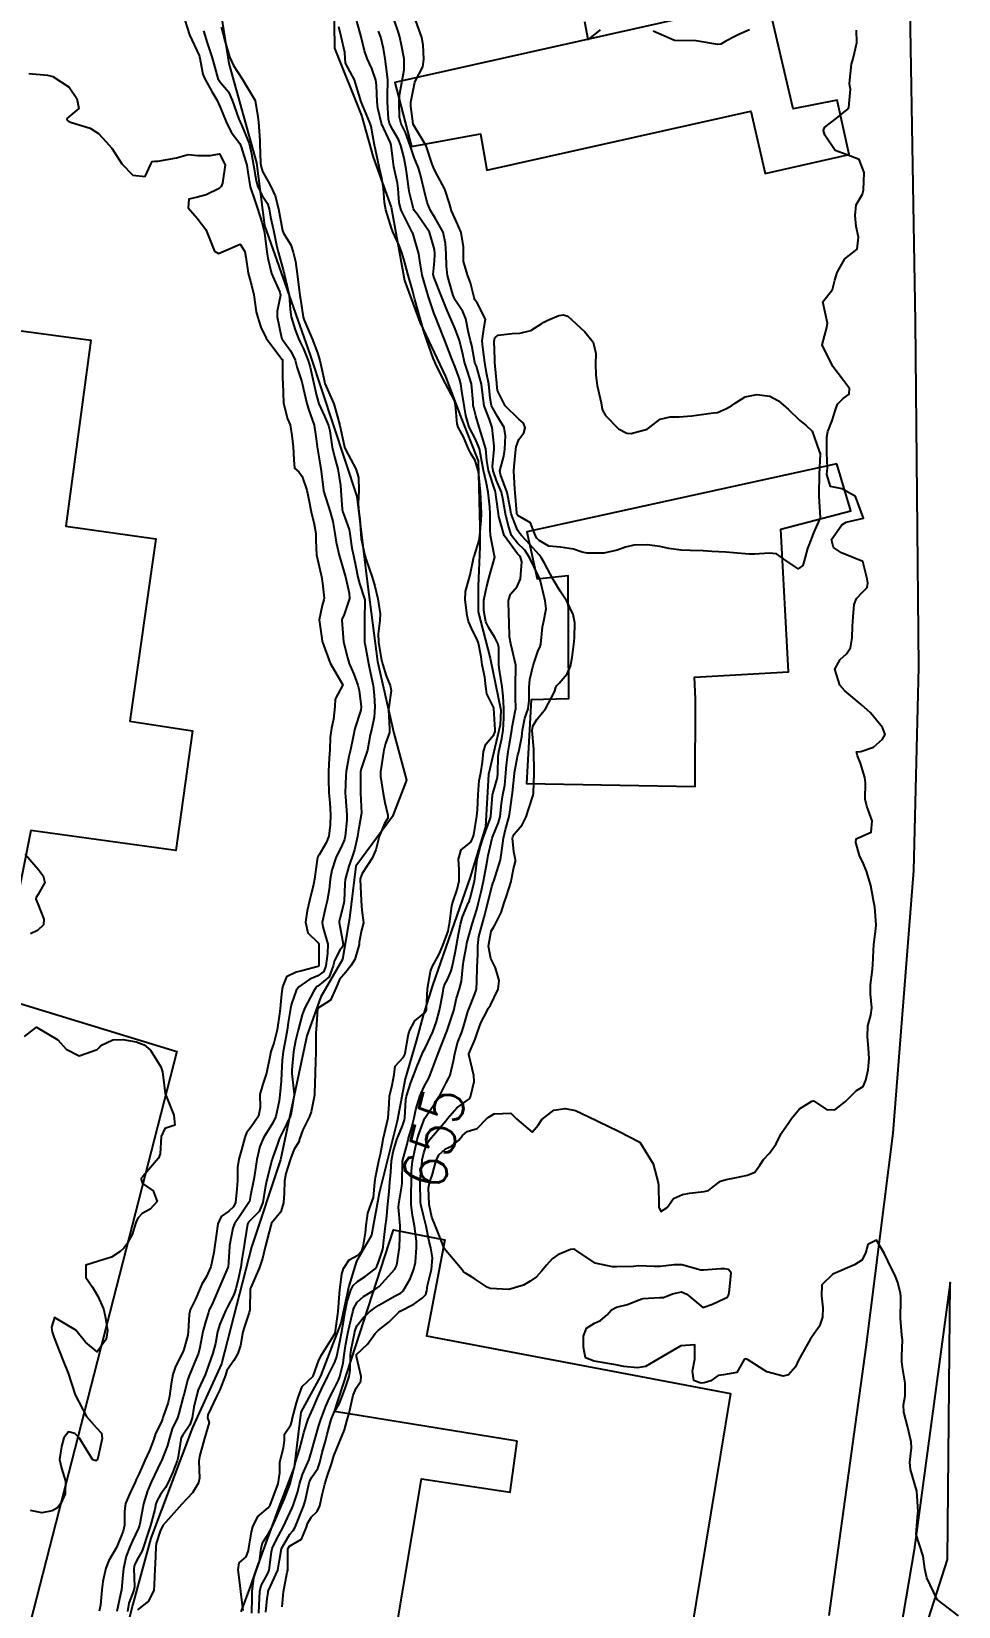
# Model space of a CAD drawing. Header units: metres. Extents: x 292545 to 299085, y 7450245 to 7463078.
# Drawn here: x 296687.5 to 296773.4, y 7460652 to 7460797.8 of the extents above; entities that cross this region are included whole.
import ezdxf
from ezdxf.enums import TextEntityAlignment as Align

# ---------------------------------------------------------------- set-up
doc = ezdxf.new("R2010")
doc.units = ezdxf.units.M
for name, color, linetype in [('Cotas', 45, 'Continuous'), ('Curvas de Nivel 1m', 11, 'Continuous'), ('Curvas de Nivel 5m', 15, 'Continuous'), ('Edificações', 30, 'Continuous'), ('Hidrografia', 140, 'Continuous'), ('Vias Primárias', 230, 'Continuous')]:
    doc.layers.add(name, color=color, linetype=linetype)
doc.styles.add('Style-STANDARD', font='STANDARD.shx')

msp = doc.modelspace()

# ---------------------------------------------------------------- linework, layer by layer
at = {"layer": 'Curvas de Nivel 1m', "flags": 128}
for points, elevation in [([(296701.75, 7460798.87), (296702.17, 7460797.51), (296703.06, 7460795.6), (296703.1, 7460795.5), (296703.41, 7460793.86), (296703.55, 7460793.49), (296704.25, 7460792.27), (296704.69, 7460791.48), (296705.01, 7460790.82), (296705.56, 7460789.47), (296706.02, 7460788.5), (296706.82, 7460787.45), (296706.97, 7460787.15), (296707.47, 7460785.44), (296707.57, 7460784.81), (296707.8, 7460783.44), (296708.25, 7460782.09), (296708.48, 7460781.43), (296708.88, 7460780.17), (296709.07, 7460779.43), (296709.11, 7460779.19), (296709.34, 7460777.43), (296709.42, 7460776.85), (296709.77, 7460775.42), (296710.53, 7460773.69), (296710.59, 7460773.41), (296710.28, 7460771.92), (296710.29, 7460771.41), (296710.69, 7460769.47), (296710.71, 7460769.41), (296710.75, 7460769.35), (296711.56, 7460768.22), (296711.95, 7460767.39), (296712.11, 7460766.78), (296712.56, 7460765.38), (296712.7, 7460764.85), (296713.03, 7460763.38), (296713.2, 7460762.85), (296713.7, 7460761.37), (296713.89, 7460760.13), (296713.98, 7460759.37), (296714.28, 7460757.71), (296714.33, 7460757.36), (296714.57, 7460755.38), (296714.58, 7460755.36), (296714.59, 7460755.31), (296715.18, 7460753.35), (296715.44, 7460752.47), (296715.64, 7460751.35), (296715.74, 7460750.55), (296716.03, 7460749.34), (296716.5, 7460747.76), (296716.6, 7460747.34), (296716.96, 7460745.82), (296716.98, 7460745.33), (296716.46, 7460743.75), (296716.32, 7460743.48), (296716.29, 7460743.34), (296716.42, 7460741.34), (296716.82, 7460739.75), (296716.95, 7460739.33), (296717.38, 7460738.33), (296717.77, 7460737.32), (296717.88, 7460736.83), (296718.07, 7460735.31), (296718.02, 7460734.99), (296717.48, 7460733.32), (296717.28, 7460732.37), (296717.08, 7460731.33), (296716.93, 7460730.7), (296716.69, 7460729.34), (296716.66, 7460728.96), (296716.59, 7460727.34), (296716.6, 7460726.99), (296716.75, 7460725.33), (296716.73, 7460724.83), (296716.58, 7460723.34), (296716.51, 7460723.04), (296716.2, 7460722.32), (296715.87, 7460721.66), (296715.72, 7460721.34), (296715.34, 7460720.18), (296715.21, 7460719.35), (296715.1, 7460718.4), (296714.91, 7460717.35), (296714.75, 7460716.74), (296714.44, 7460715.36), (296714.52, 7460714.94), (296714.98, 7460713.35), (296714.94, 7460712.49), (296714.79, 7460711.35), (296714.61, 7460710.81), (296714.06, 7460710.42), (296713.31, 7460710.11), (296712.28, 7460709.39), (296712.04, 7460709.05), (296711.61, 7460707.81), (296711.52, 7460707.4), (296711.31, 7460706.09), (296711.2, 7460705.4), (296711.02, 7460704.36), (296710.85, 7460703.4), (296710.75, 7460702.62), (296710.68, 7460701.4), (296710.66, 7460700.69), (296710.54, 7460699.4), (296710.46, 7460698.86), (296710.17, 7460697.41), (296709.9, 7460696.81), (296709.02, 7460695.42), (296708.67, 7460694.63), (296708.4, 7460693.43), (296708.16, 7460691.76), (296708.11, 7460691.44), (296707.82, 7460690.07), (296707.72, 7460689.54), (296707.67, 7460689.44), (296706.92, 7460688.33), (296706.33, 7460687.45), (296706.17, 7460687.06), (296705.88, 7460685.46), (296705.87, 7460685.35), (296705.74, 7460683.46), (296705.73, 7460683.42), (296704.9, 7460681.47), (296704.26, 7460680.04), (296704, 7460679.49), (296703.92, 7460679.26), (296703.68, 7460678.47), (296703.46, 7460677.7), (296703.41, 7460677.49), (296703.14, 7460676), (296703, 7460675.5), (296702.61, 7460674.52), (296702.18, 7460673.5), (296702.03, 7460673.09), (296701.61, 7460671.51), (296701.59, 7460671.46), (296701.19, 7460669.9), (296701.05, 7460669.52), (296700.58, 7460668.49), (296700.29, 7460667.52), (296700.13, 7460666.93), (296699.57, 7460665.53), (296699.55, 7460665.5), (296699.52, 7460665.44), (296698.63, 7460663.54), (296698.29, 7460662.75), (296697.93, 7460661.55), (296697.58, 7460659.69), (296697.55, 7460659.56), (296697.53, 7460659.48), (296697.45, 7460659.3), (296696.89, 7460658.12), (296696.64, 7460657.57), (296696.3, 7460656.69), (296696.05, 7460655.57), (296696.01, 7460654.96), (296695.87, 7460653.58), (296695.79, 7460653.17), (296695.46, 7460651.58)], 654), ([(296703.47, 7460797.87), (296703.6, 7460797.49), (296703.8, 7460796.77), (296704.24, 7460795.48), (296704.42, 7460794.84), (296704.81, 7460793.48), (296705.04, 7460793.11), (296705.78, 7460792.22), (296706.12, 7460791.46), (296706.75, 7460789.7), (296706.85, 7460789.45), (296706.9, 7460789.36), (296706.99, 7460789.19), (296707.69, 7460787.44), (296707.9, 7460786.5), (296708.1, 7460785.44), (296708.36, 7460784), (296708.49, 7460783.43), (296708.91, 7460782.63), (296709.4, 7460781.91), (296709.55, 7460781.42), (296709.68, 7460780.63), (296709.94, 7460779.42), (296710.24, 7460778.03), (296710.38, 7460777.41), (296710.84, 7460775.77), (296710.92, 7460775.5), (296710.94, 7460775.41), (296710.97, 7460775.27), (296711.41, 7460773.4), (296711.48, 7460772.09), (296711.57, 7460771.4), (296711.96, 7460770.2), (296712.25, 7460769.39), (296712.42, 7460769.05), (296712.74, 7460768.44), (296713.17, 7460767.38), (296713.35, 7460766.76), (296713.66, 7460765.37), (296713.94, 7460764.12), (296714.16, 7460763.37), (296714.67, 7460762.2), (296715.04, 7460761.36), (296715.16, 7460760.85), (296715.38, 7460759.35), (296715.64, 7460758.34), (296715.89, 7460757.35), (296716.14, 7460755.8), (296716.19, 7460755.34), (296716.32, 7460753.59), (296716.38, 7460753.34), (296716.56, 7460752.84), (296716.94, 7460751.73), (296717.02, 7460751.33), (296717.21, 7460750.01), (296717.35, 7460749.33), (296717.57, 7460748.26), (296717.75, 7460747.32), (296717.9, 7460746.73), (296718.37, 7460745.31), (296718.39, 7460745.23), (296718.37, 7460743.31), (296718.36, 7460741.37), (296718.37, 7460741.31), (296718.38, 7460741.26), (296718.42, 7460741.03), (296718.73, 7460739.31), (296718.83, 7460738.87), (296719.19, 7460737.3), (296719.26, 7460736.4), (296719.32, 7460735.3), (296719.28, 7460734.37), (296719.04, 7460733.3), (296718.91, 7460732.72), (296718.64, 7460731.31), (296718.29, 7460730.21), (296718.05, 7460729.56), (296718.01, 7460729.32), (296717.99, 7460727.6), (296717.99, 7460727.32), (296718.09, 7460725.47), (296718.08, 7460725.32), (296717.8, 7460723.74), (296717.73, 7460723.32), (296717.44, 7460722.09), (296717.19, 7460721.33), (296716.93, 7460720.58), (296716.59, 7460719.34), (296716.54, 7460718.96), (296716.48, 7460717.34), (296716.44, 7460717.03), (296716.12, 7460715.81), (296716.02, 7460715.43), (296716.02, 7460715.34), (296716.11, 7460714.86), (296716.39, 7460713.34), (296716.34, 7460713.09), (296716.09, 7460712.78), (296715.59, 7460711.84), (296715.48, 7460711.35), (296715.1, 7460710.31), (296714.04, 7460709.47), (296713.97, 7460709.43), (296713.89, 7460709.36), (296713.65, 7460708.97), (296712.81, 7460707.38), (296712.61, 7460706.79), (296712.23, 7460705.39), (296711.98, 7460704.41), (296711.82, 7460703.55), (296711.8, 7460703.39), (296711.64, 7460701.71), (296711.64, 7460701.39), (296711.85, 7460699.46), (296711.86, 7460699.39), (296711.6, 7460697.7), (296711.5, 7460697.39), (296711.12, 7460696.62), (296710.52, 7460695.4), (296710.34, 7460694.94), (296709.85, 7460693.55), (296709.82, 7460693.44), (296709.81, 7460693.41), (296709.8, 7460693.36), (296709.31, 7460691.42), (296709.19, 7460690.78), (296708.96, 7460689.42), (296708.62, 7460688.61), (296707.79, 7460687.78), (296707.63, 7460687.6), (296707.55, 7460687.44), (296707.31, 7460685.9), (296707.24, 7460685.45), (296707.02, 7460684.17), (296706.92, 7460683.45), (296706.71, 7460682.46), (296706.45, 7460681.45), (296706.28, 7460680.89), (296705.7, 7460679.78), (296705.53, 7460679.46), (296704.98, 7460678.16), (296704.78, 7460677.47), (296704.57, 7460676.39), (296704.34, 7460675.48), (296703.62, 7460673.49), (296702.99, 7460672.11), (296702.81, 7460671.5), (296702.59, 7460670.49), (296702.41, 7460669.5), (296702.21, 7460668.85), (296701.55, 7460667.9), (296701.4, 7460667.66), (296701.36, 7460667.51), (296701.14, 7460665.9), (296701.04, 7460665.51), (296700.61, 7460664.42), (296700.2, 7460663.52), (296699.95, 7460663.07), (296699.49, 7460662.41), (296699.17, 7460661.84), (296699.07, 7460661.54), (296698.95, 7460661.02), (296698.55, 7460659.55), (296698.29, 7460658.71), (296697.92, 7460657.56), (296697.79, 7460657.2), (296697.42, 7460656.56), (296697.07, 7460655.9), (296697.02, 7460655.56), (296697.08, 7460653.87), (296697.03, 7460653.56), (296696.57, 7460652.36), (296696.45, 7460651.57)], 653), ([(296705.1, 7460798.22), (296705.31, 7460797.47), (296705.39, 7460797.16), (296705.88, 7460795.46), (296706.25, 7460794.66), (296707.04, 7460793.45), (296708.26, 7460791.44), (296708.51, 7460789.92), (296708.56, 7460789.43), (296708.68, 7460787.73), (296708.7, 7460787.43), (296708.74, 7460785.64), (296708.77, 7460785.43), (296708.94, 7460784.86), (296709.46, 7460783.95), (296709.73, 7460783.42), (296710.1, 7460782.6), (296710.41, 7460781.41), (296710.75, 7460779.54), (296710.77, 7460779.41), (296710.87, 7460779.15), (296711.54, 7460778.08), (296711.78, 7460777.4), (296711.98, 7460776.53), (296712.13, 7460775.39), (296712.32, 7460773.88), (296712.4, 7460773.39), (296712.44, 7460773.03), (296712.69, 7460771.38), (296712.78, 7460771.1), (296713.54, 7460769.37), (296714.01, 7460768.09), (296714.23, 7460767.37), (296714.66, 7460765.41), (296714.67, 7460765.36), (296714.71, 7460765.24), (296715.54, 7460763.35), (296715.88, 7460762.14), (296716.08, 7460761.35), (296716.49, 7460759.49), (296716.52, 7460759.34), (296716.64, 7460759.06), (296717.58, 7460757.33), (296717.81, 7460756.53), (296717.86, 7460755.32), (296717.8, 7460754.09), (296717.86, 7460753.32), (296717.95, 7460752.71), (296718.03, 7460751.32), (296718.08, 7460750.86), (296718.41, 7460749.31), (296718.52, 7460748.91), (296719.08, 7460747.3), (296719.32, 7460746.47), (296719.61, 7460745.3), (296719.82, 7460743.93), (296719.8, 7460743.3), (296719.65, 7460742.08), (296719.66, 7460741.3), (296719.91, 7460739.79), (296720.03, 7460739.29), (296720.39, 7460738.18), (296720.75, 7460737.29), (296720.85, 7460736.81), (296720.63, 7460735.29), (296720.61, 7460735.02), (296720.7, 7460733.29), (296720.68, 7460732.94), (296720.31, 7460731.91), (296720.19, 7460731.41), (296720.16, 7460731.29), (296720.12, 7460731.11), (296719.84, 7460729.3), (296719.84, 7460728.86), (296720.09, 7460727.29), (296720.25, 7460726.47), (296720.52, 7460725.29), (296720.52, 7460725), (296720.23, 7460724.52), (296719.74, 7460723.3), (296719.43, 7460722.07), (296719.08, 7460721.31), (296718.17, 7460719.9), (296718, 7460719.48), (296717.98, 7460719.32), (296718.06, 7460717.4), (296718.06, 7460717.32), (296718.13, 7460716.5), (296718.28, 7460715.32), (296718.11, 7460714.63), (296717.89, 7460713.53), (296717.87, 7460713.32), (296717.47, 7460711.94), (296717.1, 7460711.33), (296716.65, 7460710.75), (296716.05, 7460710.07), (296715.83, 7460709.56), (296715.75, 7460709.34), (296715.23, 7460708.15), (296714.02, 7460707.39), (296714.01, 7460707.36), (296713.91, 7460705.45), (296713.89, 7460705.36), (296713.87, 7460705.24), (296713.88, 7460703.37), (296713.81, 7460701.52), (296713.8, 7460701.37), (296713.76, 7460699.54), (296713.74, 7460699.37), (296713.44, 7460697.84), (296713.27, 7460697.38), (296712.66, 7460696.15), (296712.4, 7460695.38), (296712.26, 7460695), (296711.87, 7460694.38), (296711.58, 7460693.67), (296711.49, 7460693.39), (296711.1, 7460692.13), (296710.96, 7460691.4), (296710.93, 7460690.29), (296710.88, 7460689.4), (296710.63, 7460688.57), (296709.78, 7460687.51), (296709.74, 7460687.45), (296709.72, 7460687.41), (296709.69, 7460687.32), (296709.22, 7460685.42), (296708.92, 7460684.24), (296708.64, 7460683.43), (296707.84, 7460681.56), (296707.8, 7460681.44), (296707.75, 7460679.49), (296707.75, 7460679.44), (296707.74, 7460679.4), (296707.69, 7460679.26), (296707.24, 7460677.87), (296707.12, 7460677.45), (296706.91, 7460676.19), (296706.65, 7460675.45), (296706.29, 7460674.8), (296705.63, 7460673.88), (296705.5, 7460673.46), (296704.99, 7460672.09), (296704.66, 7460671.47), (296703.87, 7460669.78), (296703.84, 7460669.49), (296703.99, 7460669.06), (296703.54, 7460667.49), (296703.09, 7460665.93), (296703.05, 7460665.49), (296703.09, 7460663.91), (296703.01, 7460663.49), (296702.44, 7460662.55), (296701.47, 7460661.51), (296699.72, 7460659.54), (296699.45, 7460659.01), (296699.1, 7460657.88), (296699.05, 7460657.54), (296699, 7460655.95), (296698.96, 7460655.54), (296698.89, 7460654.04), (296698.86, 7460653.55), (296698.38, 7460652.53), (296697.36, 7460651.72)], 652), ([(296707.13, 7460651.67), (296706.92, 7460653.44), (296706.85, 7460653.99), (296706.67, 7460655.45), (296706.77, 7460656.09), (296707.42, 7460656.65), (296707.65, 7460657.22), (296707.68, 7460657.44), (296707.92, 7460658.96), (296708.05, 7460659.43), (296708.51, 7460660.38), (296709.47, 7460661.18), (296709.63, 7460661.42), (296710.14, 7460662.76), (296710.37, 7460663.41), (296710.53, 7460664.42), (296710.53, 7460665.4), (296710.87, 7460666.73), (296710.98, 7460667.4), (296710.96, 7460667.99), (296711.56, 7460668.85), (296711.67, 7460669.29), (296711.68, 7460669.39), (296712.09, 7460670.88), (296712.22, 7460671.38), (296712.59, 7460672.4), (296713.61, 7460673.37), (296714.16, 7460674.84), (296714.43, 7460675.36), (296715.66, 7460677.34), (296715.92, 7460679.11), (296715.94, 7460679.34), (296716.07, 7460680.97), (296716.09, 7460681.34), (296716.26, 7460682.8), (296716.43, 7460683.33), (296716.95, 7460684.12), (296717.75, 7460684.56), (296718.13, 7460684.95), (296718.25, 7460685.32), (296718.46, 7460686.63), (296718.53, 7460687.31), (296718.67, 7460688.44), (296719, 7460689.31), (296719.21, 7460689.91), (296719.34, 7460691.3), (296719.4, 7460691.74), (296719.71, 7460693.3), (296719.74, 7460693.41), (296719.86, 7460693.9), (296720.07, 7460695.09), (296720.11, 7460695.29), (296720.45, 7460696.74), (296720.56, 7460697.28), (296720.65, 7460698.54), (296720.7, 7460699.28), (296720.94, 7460700.28), (296721.12, 7460701.28), (296721.2, 7460702.04), (296721.97, 7460702.89), (296722.1, 7460703.14), (296722.13, 7460703.27), (296722.4, 7460704.86), (296722.51, 7460705.26), (296723.02, 7460706.24), (296724.02, 7460707.04), (296724.09, 7460707.18), (296724.11, 7460707.25), (296724.12, 7460707.35), (296724.22, 7460709.25), (296724.48, 7460710.83), (296724.65, 7460711.24), (296725.27, 7460712.42), (296725.61, 7460713.23), (296726.11, 7460714.54), (296726.22, 7460715.11), (296726.23, 7460715.22), (296726.47, 7460716.89), (296726.55, 7460717.22), (296726.96, 7460718.4), (296727.14, 7460719.21), (296727.13, 7460720.25), (296727.08, 7460721.21), (296727.31, 7460722.09), (296728.21, 7460722.79), (296728.35, 7460723.05), (296728.4, 7460723.2), (296728.48, 7460723.46), (296728.76, 7460725.19), (296728.83, 7460725.78), (296728.89, 7460727.19), (296728.98, 7460728.48), (296729.13, 7460729.19), (296729.3, 7460730.2), (296729.4, 7460731.18), (296729.62, 7460731.87), (296730.33, 7460732.72), (296730.46, 7460733.04), (296730.47, 7460733.17), (296730.36, 7460735.16), (296730.35, 7460735.21), (296729.69, 7460736.51), (296729.6, 7460737.18), (296729.5, 7460738.07), (296729.28, 7460739.19), (296729.17, 7460739.95), (296728.93, 7460741.19), (296728.79, 7460741.55), (296728.43, 7460742.24), (296728.01, 7460743.2), (296727.89, 7460743.76), (296727.7, 7460745.21), (296727.71, 7460745.98), (296728.06, 7460747.2), (296728.16, 7460747.54), (296728.5, 7460749.19), (296728.52, 7460749.24), (296729, 7460750.72), (296729.06, 7460751.18), (296729.17, 7460752.57), (296729.2, 7460753.18), (296729.15, 7460754.62), (296729.12, 7460755.18), (296728.96, 7460756.83), (296728.9, 7460757.19), (296728.62, 7460758.1), (296728.21, 7460758.77), (296728, 7460759.2), (296727.55, 7460760.31), (296727.03, 7460761.21), (296726.94, 7460761.49), (296726.79, 7460763.22), (296726.69, 7460763.66), (296725.86, 7460765.23), (296725.02, 7460766.95), (296724.88, 7460767.24), (296724.74, 7460767.58), (296724.13, 7460769.25), (296723.84, 7460770.18), (296723.52, 7460771.25), (296723.04, 7460773.02), (296722.97, 7460773.26), (296722.81, 7460773.87), (296722.43, 7460775.27), (296722.09, 7460776.52), (296721.87, 7460777.27), (296721.58, 7460778), (296721.01, 7460779.29), (296720.88, 7460779.63), (296720.35, 7460781.3), (296720.22, 7460781.99), (296720.12, 7460783.3), (296719.99, 7460784.25), (296719.74, 7460785.3), (296719.39, 7460786.89), (296719.31, 7460787.31), (296718.99, 7460789.01), (296718.91, 7460789.31), (296718.85, 7460789.45), (296718.07, 7460791.32), (296717.62, 7460792.74), (296717.44, 7460793.33), (296717.05, 7460794.09), (296716.61, 7460794.89), (296716.58, 7460795.34), (296716.54, 7460795.86), (296716.22, 7460797.34), (296716.01, 7460798.25)], 652), ([(296707.95, 7460651.43), (296707.97, 7460652.84), (296707.99, 7460653.43), (296708.14, 7460654.69), (296708.39, 7460655.43), (296708.64, 7460656.2), (296708.81, 7460657.43), (296708.94, 7460657.92), (296709.45, 7460658.73), (296709.83, 7460659.41), (296710.15, 7460660.1), (296710.7, 7460661.4), (296710.93, 7460661.95), (296711.5, 7460663.39), (296711.89, 7460665.01), (296712, 7460665.39), (296712.36, 7460666.56), (296712.57, 7460667.38), (296712.77, 7460668.16), (296713.17, 7460669.37), (296713.29, 7460669.66), (296713.58, 7460670.34), (296714.02, 7460671.36), (296714.4, 7460672.16), (296714.97, 7460673.35), (296715.18, 7460673.79), (296715.63, 7460674.65), (296715.81, 7460675.17), (296715.85, 7460675.34), (296716.15, 7460676.84), (296716.24, 7460677.33), (296716.46, 7460678.56), (296716.58, 7460679.33), (296716.78, 7460680.26), (296717.12, 7460681.33), (296717.31, 7460681.74), (296717.72, 7460682.12), (296718.45, 7460682.58), (296719.36, 7460683.3), (296719.52, 7460683.52), (296719.74, 7460684.09), (296720.04, 7460685.01), (296720.09, 7460685.3), (296720.13, 7460685.66), (296720.33, 7460687.29), (296720.4, 7460687.9), (296720.54, 7460689.29), (296720.66, 7460690.45), (296720.73, 7460691.29), (296720.8, 7460692.24), (296720.87, 7460693.28), (296721.03, 7460694.12), (296721.38, 7460695.28), (296721.52, 7460695.64), (296721.9, 7460696.54), (296722.08, 7460697.09), (296722.12, 7460697.27), (296722.21, 7460698.98), (296722.26, 7460699.27), (296722.67, 7460700.53), (296722.94, 7460701.26), (296723.22, 7460701.99), (296723.73, 7460703.25), (296723.81, 7460703.42), (296723.98, 7460703.71), (296724.69, 7460705.24), (296725.04, 7460706.2), (296725.32, 7460707.23), (296725.63, 7460708.82), (296725.68, 7460709.23), (296725.75, 7460709.52), (296726.06, 7460710.06), (296726.41, 7460710.87), (296726.5, 7460711.22), (296726.76, 7460712.54), (296726.88, 7460713.21), (296727.06, 7460714.26), (296727.25, 7460715.21), (296727.44, 7460715.89), (296728, 7460717.2), (296728.05, 7460717.3), (296728.15, 7460717.6), (296728.56, 7460719.19), (296728.63, 7460719.65), (296728.81, 7460721.19), (296729.07, 7460722.31), (296729.35, 7460723.18), (296730.01, 7460724.95), (296730.07, 7460725.17), (296730.22, 7460727.14), (296730.23, 7460727.17), (296730.23, 7460727.19), (296730.25, 7460727.27), (296730.68, 7460728.77), (296730.73, 7460729.17), (296730.75, 7460730.71), (296730.81, 7460731.16), (296731.1, 7460732.38), (296731.21, 7460733.16), (296731.26, 7460734.25), (296731.28, 7460735.16), (296731.21, 7460736.31), (296731.11, 7460737.16), (296730.86, 7460738.7), (296730.82, 7460739.17), (296730.8, 7460740.79), (296730.71, 7460741.17), (296730.43, 7460741.72), (296729.87, 7460742.61), (296729.62, 7460743.18), (296729.42, 7460744.23), (296729.42, 7460745.19), (296729.67, 7460746.37), (296729.89, 7460747.18), (296730.01, 7460747.66), (296730.43, 7460749.17), (296730.42, 7460749.27), (296730.05, 7460751.17), (296730.01, 7460751.71), (296730.01, 7460753.18), (296729.97, 7460753.78), (296729.82, 7460755.18), (296729.65, 7460756.13), (296729.39, 7460757.18), (296729.1, 7460758.71), (296729.02, 7460759.19), (296728.65, 7460760.1), (296728.07, 7460761.2), (296727.74, 7460762.27), (296727.59, 7460763.21), (296727.39, 7460764.52), (296727.29, 7460765.21), (296727.16, 7460765.66), (296726.73, 7460766.85), (296726.58, 7460767.22), (296726.45, 7460767.51), (296725.8, 7460769.23), (296725.16, 7460770.85), (296725, 7460771.24), (296724.79, 7460771.78), (296724.3, 7460773.25), (296724.07, 7460773.99), (296723.72, 7460775.25), (296723.5, 7460776.59), (296723.4, 7460777.25), (296722.87, 7460779.05), (296722.81, 7460779.2), (296722.79, 7460779.26), (296722.7, 7460779.44), (296721.77, 7460781.28), (296721.58, 7460781.95), (296721.48, 7460783.28), (296721.42, 7460783.77), (296721.1, 7460785.29), (296720.96, 7460786.27), (296720.85, 7460787.29), (296720.77, 7460787.5), (296719.96, 7460789.3), (296719.6, 7460790.71), (296719.55, 7460791.3), (296719.48, 7460792.86), (296719.43, 7460793.31), (296719.05, 7460794.39), (296718.62, 7460795.31), (296718.37, 7460796.02), (296718.05, 7460797.32), (296717.67, 7460798.77)], 653), ([(296708.59, 7460651.43), (296708.62, 7460652.17), (296708.69, 7460653.43), (296708.82, 7460654), (296709.4, 7460655.03), (296709.56, 7460655.42), (296709.76, 7460657.09), (296709.84, 7460657.41), (296710.21, 7460658.18), (296710.84, 7460659.4), (296711.47, 7460660.72), (296711.68, 7460661.18), (296711.77, 7460661.39), (296712.19, 7460662.68), (296712.36, 7460663.38), (296712.62, 7460664.27), (296713.12, 7460665.37), (296713.24, 7460665.66), (296713.54, 7460666.61), (296713.76, 7460667.37), (296714.14, 7460668.78), (296714.33, 7460669.36), (296714.8, 7460670.57), (296715.14, 7460671.35), (296715.6, 7460672.25), (296715.96, 7460672.98), (296716.1, 7460673.34), (296716.39, 7460674.57), (296716.49, 7460675.33), (296716.64, 7460676.34), (296716.84, 7460677.33), (296716.98, 7460678.02), (296717.28, 7460679.32), (296717.38, 7460679.64), (296717.7, 7460680.21), (296718.29, 7460680.73), (296719.22, 7460681.3), (296719.52, 7460681.5), (296719.72, 7460681.67), (296721.19, 7460683.28), (296721.38, 7460683.64), (296721.6, 7460685.27), (296721.68, 7460687.17), (296721.68, 7460687.27), (296721.53, 7460689.01), (296721.54, 7460689.27), (296721.57, 7460689.51), (296721.83, 7460690.97), (296721.87, 7460691.23), (296721.87, 7460691.27), (296721.89, 7460693.23), (296721.89, 7460693.27), (296722.31, 7460694.83), (296722.42, 7460695.26), (296722.75, 7460696.41), (296722.96, 7460697.26), (296723.13, 7460698.04), (296723.5, 7460699.25), (296723.62, 7460699.56), (296723.94, 7460700.23), (296724.31, 7460700.88), (296724.46, 7460701.24), (296724.72, 7460702), (296725.19, 7460703.23), (296725.97, 7460705.2), (296725.98, 7460705.22), (296725.99, 7460705.26), (296726.5, 7460706.73), (296726.63, 7460707.21), (296726.9, 7460708.35), (296727.17, 7460709.21), (296727.34, 7460709.92), (296727.47, 7460711.21), (296727.54, 7460711.74), (296727.8, 7460713.2), (296727.85, 7460713.44), (296728.11, 7460714.41), (296728.33, 7460715.2), (296728.76, 7460716.56), (296728.93, 7460717.19), (296729.16, 7460718.19), (296729.39, 7460719.18), (296729.67, 7460720.67), (296729.75, 7460721.18), (296729.83, 7460721.54), (296730.19, 7460723.17), (296730.21, 7460723.24), (296730.78, 7460724.61), (296730.92, 7460725.16), (296731.05, 7460726.36), (296731.17, 7460727.16), (296731.35, 7460728.07), (296731.47, 7460729.16), (296731.52, 7460729.93), (296731.66, 7460731.16), (296731.77, 7460731.7), (296732.01, 7460733.15), (296732.05, 7460733.43), (296732.35, 7460735.04), (296732.37, 7460735.13), (296732.38, 7460735.15), (296732.36, 7460736.15), (296732.35, 7460737.15), (296732.35, 7460737.18), (296732.37, 7460739.15), (296732.37, 7460739.18), (296731.93, 7460741.15), (296731.79, 7460741.8), (296731.75, 7460743.16), (296731.74, 7460743.87), (296731.69, 7460745.16), (296731.89, 7460745.74), (296732.49, 7460746.44), (296732.82, 7460747.15), (296732.94, 7460748.72), (296732.8, 7460749.15), (296732.69, 7460749.31), (296732.53, 7460749.48), (296731.31, 7460751.16), (296730.81, 7460752.92), (296730.78, 7460753.17), (296730.58, 7460754.49), (296730.49, 7460755.17), (296730.46, 7460755.31), (296729.85, 7460757.18), (296729.69, 7460758.11), (296729.59, 7460759.18), (296729.14, 7460760.7), (296728.98, 7460761.19), (296728.67, 7460762.24), (296728.48, 7460762.99), (296728.44, 7460763.19), (296728.42, 7460763.47), (296728.27, 7460765.2), (296727.92, 7460766.39), (296727.64, 7460767.21), (296727.48, 7460767.94), (296727.16, 7460769.21), (296726.77, 7460770.29), (296726.36, 7460771.22), (296726.02, 7460772), (296725.52, 7460773.23), (296724.82, 7460775.03), (296724.75, 7460775.24), (296724.74, 7460775.32), (296724.84, 7460776.56), (296724.89, 7460777.2), (296724.89, 7460777.24), (296724.86, 7460777.64), (296724.38, 7460779.24), (296723.25, 7460780.9), (296722.97, 7460781.26), (296722.9, 7460781.4), (296722.54, 7460782.89), (296722.49, 7460783.27), (296722.3, 7460784.63), (296722.19, 7460785.27), (296722.02, 7460786.21), (296721.75, 7460787.28), (296721.53, 7460787.83), (296720.99, 7460788.71), (296720.68, 7460789.29), (296720.59, 7460789.71), (296720.49, 7460791.3), (296720.49, 7460791.83), (296720.53, 7460793.3), (296720.48, 7460793.87), (296720.3, 7460795.3), (296720.14, 7460796.24), (296719.87, 7460797.3), (296719.66, 7460797.86)], 654), ([(296710.76, 7460652.01), (296710.88, 7460653.4), (296711.22, 7460655.21), (296711.28, 7460655.39), (296711.29, 7460655.5), (296711.29, 7460657.39), (296711.44, 7460657.64), (296712.54, 7460658.28), (296712.99, 7460659.37), (296713.09, 7460659.74), (296713.46, 7460660.33), (296714, 7460660.83), (296714.25, 7460661.36), (296714.46, 7460662.38), (296714.69, 7460663.36), (296714.9, 7460663.97), (296715.35, 7460665.35), (296715.53, 7460665.98), (296716.1, 7460667.33), (296716.51, 7460668.38), (296716.77, 7460669.33), (296716.95, 7460669.95), (296717.26, 7460671.32), (296717.33, 7460671.59), (296717.6, 7460672.24), (296718.04, 7460672.89), (296718.08, 7460673.32), (296717.64, 7460675.17), (296717.63, 7460675.32), (296717.63, 7460675.34), (296717.64, 7460675.38), (296718.64, 7460676.33), (296719.36, 7460677.3), (296719.5, 7460677.47), (296719.67, 7460677.61), (296720.62, 7460678.35), (296721.54, 7460679.27), (296721.69, 7460679.37), (296722.94, 7460680.01), (296723.71, 7460680.59), (296724.04, 7460680.91), (296724.14, 7460681.25), (296724.22, 7460681.74), (296724.59, 7460683.24), (296724.67, 7460684.31), (296724.5, 7460685.24), (296724.36, 7460685.83), (296724.09, 7460687.25), (296724.03, 7460687.49), (296723.79, 7460688.37), (296723.59, 7460689.25), (296723.57, 7460689.49), (296723.53, 7460691.25), (296723.54, 7460691.55), (296723.7, 7460693.25), (296723.72, 7460693.39), (296723.86, 7460694.04), (296724.18, 7460694.94), (296724.38, 7460695.24), (296725.9, 7460697), (296726, 7460697.12), (296726.07, 7460697.22), (296726.91, 7460698.21), (296727.92, 7460698.92), (296728.09, 7460699.03), (296728.2, 7460699.2), (296728.51, 7460700.63), (296728.5, 7460701.19), (296728.03, 7460703.14), (296728.04, 7460703.2), (296728.62, 7460704.56), (296728.82, 7460705.19), (296729.13, 7460706.07), (296729.72, 7460707.18), (296729.83, 7460707.38), (296730.03, 7460707.71), (296730.76, 7460709.17), (296730.85, 7460709.97), (296730.49, 7460711.17), (296730.08, 7460712.02), (296729.85, 7460713.17), (296730.11, 7460714.54), (296730.33, 7460714.95), (296730.48, 7460715.17), (296731.01, 7460716.28), (296731.31, 7460717.16), (296731.51, 7460717.8), (296731.95, 7460719.15), (296731.98, 7460719.33), (296732.17, 7460720.32), (296732.34, 7460720.99), (296732.34, 7460721.15), (296732.19, 7460721.9), (296732.07, 7460723.15), (296732.09, 7460723.27), (296732.22, 7460723.54), (296732.98, 7460724.38), (296733.35, 7460725.14), (296733.56, 7460725.82), (296733.99, 7460727.13), (296734.03, 7460727.36), (296734.07, 7460729.13), (296734.07, 7460729.35), (296734.06, 7460731.13), (296734.05, 7460731.39), (296733.9, 7460733.13), (296733.96, 7460733.51), (296734.34, 7460734.13), (296735.14, 7460735.12), (296735.95, 7460736.69), (296736.08, 7460737.1), (296736.18, 7460737.29), (296736.38, 7460737.5), (296737.12, 7460738.37), (296737.44, 7460739.09), (296737.6, 7460739.89), (296737.75, 7460741.09), (296737.82, 7460741.69), (296737.85, 7460743.09), (296737.68, 7460743.86), (296737.1, 7460745.09), (296736.48, 7460746.02), (296735.83, 7460747.11), (296735.03, 7460748.6), (296734.72, 7460749.12), (296734.53, 7460749.38), (296733.72, 7460750.32), (296732.93, 7460751.14), (296732.74, 7460751.35), (296732.55, 7460751.67), (296731.96, 7460753.16), (296731.83, 7460753.9), (296731.59, 7460755.16), (296730.97, 7460756.81), (296730.9, 7460757.17), (296731.28, 7460758.51), (296731.37, 7460759.16), (296731.43, 7460760.38), (296731.3, 7460761.16), (296730.67, 7460762.17), (296730.13, 7460763.18), (296730, 7460763.87), (296729.87, 7460765.18), (296729.67, 7460766.23), (296729.51, 7460767.18), (296729.32, 7460768.61), (296729.28, 7460769.18), (296729.46, 7460770.49), (296729.56, 7460771.18), (296728.8, 7460772.69), (296728.6, 7460772.99), (296728.53, 7460773.19), (296728.18, 7460774.57), (296727.93, 7460775.2), (296727.54, 7460776.52), (296727.53, 7460777.21), (296727.53, 7460777.88), (296727.33, 7460779.21), (296726.89, 7460780.21), (296726.43, 7460781.22), (296726.24, 7460781.9), (296725.81, 7460783.23), (296724.94, 7460784.84), (296724.75, 7460785.24), (296724.65, 7460785.54), (296724.08, 7460787.25), (296722.99, 7460789.01), (296722.91, 7460789.18), (296722.89, 7460789.26), (296722.65, 7460790.91), (296722.67, 7460791.27), (296723.04, 7460793.12), (296723.07, 7460793.23), (296723.09, 7460793.26), (296723.76, 7460794.55), (296723.86, 7460795.25), (296723.79, 7460796.55), (296723.68, 7460797.25), (296723.11, 7460798.81)], 656), ([(296773.36, 7460651.17), (296771.37, 7460652.68), (296770.42, 7460654.69), (296770.24, 7460655.52), (296770.08, 7460656.7), (296769.45, 7460658.71), (296769.6, 7460660.71), (296769.61, 7460660.84), (296769.49, 7460662.71), (296768.91, 7460664.72), (296768.86, 7460665.39), (296769, 7460666.72), (296768.97, 7460667.29), (296768.65, 7460668.72), (296768.29, 7460670.02), (296768.27, 7460670.72), (296768.43, 7460671.55), (296768.41, 7460672.72), (296768.18, 7460674.18), (296768.11, 7460674.72), (296768.12, 7460675.2), (296768.16, 7460676.72), (296768.11, 7460677.16), (296767.99, 7460678.73), (296768.02, 7460680.42), (296768.02, 7460680.73), (296768, 7460681.01), (296767.73, 7460682.02), (296767.47, 7460682.73), (296767.19, 7460683.28), (296766.49, 7460684.74), (296765.77, 7460685.94), (296764.96, 7460685.56), (296764.75, 7460684.76), (296764.4, 7460684.11), (296763.74, 7460683.67), (296761.73, 7460682.8), (296760.72, 7460681.81), (296760.67, 7460680.81), (296760.81, 7460679.7), (296760.77, 7460678.81), (296760.48, 7460678), (296759.66, 7460676.82), (296758.55, 7460674.84), (296758.26, 7460674.22), (296757.62, 7460673.48), (296757.12, 7460673.36), (296755.63, 7460673.77), (296753.82, 7460674.89), (296753.64, 7460674.96), (296753.52, 7460674.89), (296752.83, 7460673.7), (296751.62, 7460673.49), (296751.12, 7460673.43), (296750.42, 7460672.93), (296749.82, 7460672.73), (296749.61, 7460672.72), (296749.4, 7460672.74), (296748.87, 7460672.95), (296748.75, 7460673.83), (296748.96, 7460674.95), (296748.96, 7460676.25), (296747.65, 7460676.16), (296745.64, 7460674.99), (296744.38, 7460674.25), (296743.63, 7460674.12), (296742.39, 7460674.27), (296741.63, 7460674.42), (296740.01, 7460674.69), (296739.64, 7460674.74), (296738.84, 7460675.07), (296738.66, 7460676.06), (296738.64, 7460677.07), (296738.93, 7460677.81), (296739.67, 7460678.26), (296740.22, 7460678.52), (296740.83, 7460679.05), (296741.24, 7460679.49), (296741.69, 7460679.75), (296742.73, 7460679.99), (296743.7, 7460680.4), (296744.15, 7460680.56), (296745.71, 7460680.64), (296746.05, 7460680.64), (296746.88, 7460680.97), (296747.71, 7460681.16), (296748.21, 7460680.96), (296749.69, 7460679.72), (296750.59, 7460680.04), (296751.71, 7460680.54), (296751.96, 7460680.66), (296752.11, 7460680.91), (296752.15, 7460681.35), (296752.32, 7460682.91), (296752.06, 7460683.24), (296751.74, 7460683.31), (296751.35, 7460683.31), (296749.74, 7460683.16), (296749.5, 7460683.18), (296747.74, 7460683.66), (296747.04, 7460683.67), (296745.74, 7460683.5), (296745.22, 7460683.51), (296743.74, 7460683.56), (296743.26, 7460683.5), (296741.74, 7460683.47), (296741.32, 7460683.47), (296739.74, 7460683.83), (296737.85, 7460685.08), (296737.76, 7460685.12), (296737.45, 7460685.08), (296736.28, 7460684.58), (296735.75, 7460684.23), (296735.22, 7460683.63), (296734.8, 7460683.12), (296734.28, 7460682.57), (296733.72, 7460682.14), (296733.09, 7460681.77), (296731.72, 7460681.39), (296730.01, 7460681.47), (296729.72, 7460681.59), (296728.51, 7460682.41), (296727.73, 7460682.9), (296727.55, 7460683.02), (296727.4, 7460683.2), (296725.76, 7460685.19), (296725.75, 7460685.22), (296725.19, 7460686.64), (296724.96, 7460687.23), (296724.62, 7460688.07), (296724.35, 7460689.24), (296724.29, 7460690.78), (296724.38, 7460691.24), (296724.68, 7460692.07), (296724.98, 7460693.23), (296725.24, 7460693.85), (296725.87, 7460694.39), (296726.44, 7460694.65), (296727.12, 7460695.21), (296727.46, 7460695.63), (296727.89, 7460696.01), (296728.79, 7460696.29), (296729.66, 7460697.18), (296729.8, 7460697.29), (296729.9, 7460697.36), (296730.37, 7460697.64), (296731.91, 7460697.7), (296732.47, 7460697.14), (296733.89, 7460695.96), (296734.44, 7460696.58), (296734.8, 7460697.12), (296735.91, 7460697.98), (296736.96, 7460698.14), (296737.91, 7460697.94), (296739.8, 7460697.06), (296739.9, 7460697), (296740.03, 7460696.93), (296741.89, 7460696.03), (296743.87, 7460695.01), (296745.1, 7460693), (296745.57, 7460691.26), (296745.58, 7460690.99), (296745.61, 7460689.19), (296745.63, 7460688.99), (296745.8, 7460688.59), (296746.39, 7460688.98), (296746.97, 7460689.82), (296747.82, 7460690.18), (296748.47, 7460690.31), (296749.83, 7460690.44), (296750.22, 7460690.54), (296750.68, 7460690.93), (296751.34, 7460691.42), (296751.84, 7460691.57), (296752.64, 7460691.71), (296753.84, 7460691.95), (296754.49, 7460692.24), (296754.98, 7460692.88), (296755.31, 7460693.43), (296755.86, 7460694), (296756.49, 7460694.86), (296756.94, 7460695.81), (296757.64, 7460696.84), (296757.91, 7460697.22), (296758.64, 7460698.11), (296759.77, 7460698.82), (296759.89, 7460698.86), (296759.92, 7460698.86), (296760, 7460698.82), (296761.15, 7460698.04), (296761.92, 7460698.02), (296762.89, 7460698.79), (296763.93, 7460699.79), (296764.54, 7460700.17), (296764.79, 7460700.76), (296764.99, 7460701.72), (296765.09, 7460702.76), (296765.02, 7460703.72), (296764.94, 7460704.76), (296764.97, 7460705.8), (296765.24, 7460706.76), (296765.33, 7460707.45), (296765.22, 7460708.76), (296765.22, 7460709.59), (296765.37, 7460710.76), (296765.42, 7460711.41), (296765.48, 7460712.76), (296765.53, 7460713.32), (296765.71, 7460714.75), (296765.73, 7460715.14), (296765.6, 7460716.76), (296765.5, 7460717.4), (296765.24, 7460718.76), (296764.85, 7460720.09), (296764.56, 7460720.77), (296764.19, 7460721.56), (296763.84, 7460722.77), (296763.89, 7460723.1), (296764.22, 7460723.25), (296765.26, 7460723.72), (296765.37, 7460724.76), (296764.88, 7460726.13), (296764.71, 7460726.77), (296764.76, 7460728.28), (296764.7, 7460728.77), (296764.3, 7460730.1), (296764.01, 7460730.77), (296763.93, 7460731.15), (296764.31, 7460731.19), (296765.49, 7460731.58), (296766.32, 7460732.31), (296766.56, 7460732.75), (296766.33, 7460733.4), (296765.21, 7460734.76), (296764.36, 7460735.52), (296762.85, 7460736.79), (296762.38, 7460737.33), (296761.9, 7460738.8), (296762.41, 7460739.68), (296762.99, 7460740.21), (296763.37, 7460740.78), (296763.52, 7460741.69), (296763.56, 7460742.78), (296763.6, 7460743.63), (296763.71, 7460744.78), (296763.92, 7460745.34), (296764.48, 7460745.93), (296764.9, 7460746.36), (296764.96, 7460746.77), (296764.91, 7460747.17), (296764.51, 7460748.77), (296762.52, 7460749.58), (296761.79, 7460750.06), (296761.6, 7460750.8), (296762.56, 7460752.17), (296762.95, 7460752.4), (296764.56, 7460752.77), (296763.82, 7460754.78), (296762.6, 7460755.48), (296761.52, 7460755.72), (296761.18, 7460756.81), (296761.22, 7460757.42), (296761.18, 7460758.8), (296761.18, 7460760.28), (296761.26, 7460760.8), (296761.66, 7460761.81), (296761.98, 7460762.8), (296762.15, 7460763.34), (296762.69, 7460763.84), (296763.24, 7460764.24), (296763.28, 7460764.78), (296762.71, 7460765.52), (296761.72, 7460766.8), (296760.75, 7460768.81), (296761.17, 7460770.42), (296761.22, 7460770.81), (296760.8, 7460772.81), (296761.68, 7460773.93), (296761.91, 7460774.8), (296762.12, 7460775.51), (296762.85, 7460776.79), (296763.98, 7460777.67), (296764.1, 7460778.78), (296763.9, 7460779.76), (296763.78, 7460780.78), (296763.9, 7460781.79), (296764.46, 7460782.77), (296764.57, 7460783.13), (296764.64, 7460784.77), (296764.17, 7460785.98), (296762.96, 7460786.44), (296761.94, 7460786.8), (296760.99, 7460788.22), (296760.85, 7460788.67), (296760.88, 7460788.81), (296760.99, 7460788.96), (296762.03, 7460789.77), (296763.01, 7460790.56), (296763.2, 7460790.79), (296763.35, 7460792.47), (296763.3, 7460792.79), (296763.27, 7460793.02), (296763.46, 7460794.78), (296763.61, 7460795.32), (296763.96, 7460796.78), (296763.93, 7460797.95)], 657), ([(296740.19, 7460797.97), (296739.09, 7460797.07), (296738.76, 7460798.72)], 657), ([(296754.01, 7460797.98), (296753.09, 7460797.57), (296752.64, 7460797.37), (296751.82, 7460796.92), (296751.35, 7460796.66), (296751.08, 7460796.61), (296749.08, 7460796.95), (296747.08, 7460796.98), (296745.1, 7460797.84)], 657), ([(296686.95, 7460721.69), (296688.17, 7460720.3), (296688.62, 7460719.67), (296688.78, 7460719.04), (296688.15, 7460717.91), (296687.99, 7460717.67), (296687.96, 7460717.5), (296688.14, 7460717.09), (296688.69, 7460715.66), (296688.65, 7460715.13), (296688.11, 7460714.62), (296687.47, 7460714.31)], 656), ([(296686.89, 7460704.79), (296688, 7460705.67), (296689.99, 7460704.49), (296690.76, 7460703.64), (296691.97, 7460703.01), (296693.62, 7460703.61), (296693.8, 7460703.78), (296693.98, 7460703.96), (296695.09, 7460704.48), (296695.99, 7460704.52), (296697.23, 7460704.32), (296697.98, 7460704.04), (296698.55, 7460703.54), (296699.51, 7460701.98), (296699.67, 7460701.53), (296699.92, 7460699.53), (296700.71, 7460697.52), (296700.81, 7460696.6), (296699.89, 7460696.29), (296699.55, 7460695.53), (296699.45, 7460693.95), (296699.3, 7460693.54), (296697.84, 7460691.85), (296697.71, 7460691.68), (296697.69, 7460691.56), (296697.83, 7460691.18), (296698.8, 7460690.52), (296699.17, 7460689.54), (296698.53, 7460688.82), (296697.8, 7460688.42), (296697.38, 7460687.98), (296697.2, 7460687.57), (296696.86, 7460686.48), (296696.37, 7460685.57), (296696.11, 7460685.22), (296695.75, 7460684.89), (296694.95, 7460684.38), (296693.74, 7460684.02), (296692.57, 7460683.62), (296692.59, 7460682.49), (296693.18, 7460681.61), (296693.39, 7460681.28), (296693.7, 7460680.78), (296694.21, 7460679.59), (296694.37, 7460678.9), (296694.58, 7460677.59), (296694.45, 7460676.8), (296693.64, 7460675.6), (296692.55, 7460676.52), (296691.66, 7460677.63), (296689.68, 7460678.79), (296689.41, 7460677.91), (296689.42, 7460677.65), (296689.46, 7460677.45), (296689.66, 7460676.9), (296690.14, 7460675.65), (296690.49, 7460674.79), (296690.95, 7460673.64), (296691.59, 7460671.63), (296692.64, 7460669.62), (296693.56, 7460668.59), (296694.03, 7460668.08), (296694.1, 7460667.6), (296693.68, 7460665.77), (296693.62, 7460665.61), (296693.52, 7460665.54), (296693.22, 7460665.61), (296692.7, 7460666.45), (296692, 7460667.63), (296691.56, 7460668.07), (296690.98, 7460668.22), (296690.55, 7460667.64), (296690.34, 7460666.84), (296690.13, 7460665.64), (296690.32, 7460664.84), (296690.7, 7460663.64), (296690.65, 7460662.47), (296690.31, 7460661.64), (296689.95, 7460661.16), (296689.47, 7460660.89), (296688.52, 7460660.72), (296687.47, 7460660.93)], 656)]:
    msp.add_lwpolyline(points, dxfattribs=dict(at, elevation=elevation))
at = {"layer": 'Curvas de Nivel 1m', "elevation": 657, "flags": 128}
msp.add_lwpolyline([(296736.79, 7460771.6), (296737.18, 7460771.48), (296737.59, 7460771.09), (296738.77, 7460770.02), (296739.54, 7460769.06), (296739.79, 7460768.01), (296739.77, 7460767.06), (296739.78, 7460766), (296739.9, 7460765.06), (296740.28, 7460763.46), (296740.34, 7460763.06), (296740.39, 7460762.76), (296740.68, 7460762.28), (296741.88, 7460761.04), (296742.66, 7460760.64), (296743.07, 7460760.61), (296744.53, 7460761), (296744.66, 7460761.09), (296745.74, 7460761.93), (296746.67, 7460762.14), (296747.49, 7460762.15), (296748.68, 7460762.24), (296750.22, 7460762.47), (296750.68, 7460762.51), (296751.05, 7460762.56), (296751.89, 7460762.92), (296752.39, 7460763.2), (296752.69, 7460763.42), (296753.6, 7460763.99), (296754.7, 7460764.21), (296755.88, 7460764.06), (296756.69, 7460763.63), (296757.58, 7460762.85), (296758.67, 7460761.82), (296759.22, 7460761.38), (296759.82, 7460760.82), (296760.47, 7460758.98), (296760.53, 7460758.81), (296760.55, 7460758.72), (296760.45, 7460756.82), (296760.44, 7460754.98), (296760.44, 7460754.82), (296760.56, 7460752.82), (296759.95, 7460751.43), (296759.72, 7460750.83), (296759.38, 7460749.98), (296759.07, 7460748.83), (296758.94, 7460748.4), (296758.51, 7460748.1), (296757.37, 7460748.85), (296756.52, 7460749.47), (296755.84, 7460749.55), (296754.52, 7460749.44), (296753.97, 7460749.45), (296752.52, 7460749.58), (296751.82, 7460749.62), (296750.52, 7460749.69), (296749.73, 7460749.74), (296748.53, 7460749.78), (296747.69, 7460749.8), (296746.53, 7460749.97), (296745.7, 7460750.16), (296744.54, 7460750.32), (296743.29, 7460750.27), (296742.53, 7460750.09), (296741.76, 7460749.81), (296740.53, 7460749.52), (296738.98, 7460749.52), (296738.53, 7460749.62), (296737.73, 7460749.89), (296736.53, 7460750.1), (296735.45, 7460750.19), (296734.54, 7460750.71), (296734.33, 7460750.91), (296734.2, 7460751.13), (296733.75, 7460752.33), (296732.56, 7460753.02), (296732.48, 7460753.15), (296732.46, 7460753.25), (296732.33, 7460755.15), (296732.29, 7460755.46), (296732.19, 7460757.15), (296732.23, 7460757.55), (296732.39, 7460759.15), (296732.42, 7460759.37), (296732.65, 7460760.05), (296733.13, 7460760.67), (296733.24, 7460761.14), (296733.09, 7460761.57), (296732.67, 7460761.94), (296731.4, 7460763.16), (296730.7, 7460764.58), (296730.63, 7460765.17), (296730.62, 7460765.26), (296730.45, 7460767.17), (296730.43, 7460767.48), (296730.38, 7460769.17), (296730.45, 7460769.48), (296730.76, 7460769.72), (296732.05, 7460769.87), (296732.76, 7460769.9), (296733.76, 7460770.14), (296734.78, 7460770.78), (296734.98, 7460770.92), (296735.35, 7460771.11), (296736.35, 7460771.54)], close=True, dxfattribs=at)
at = {"layer": 'Curvas de Nivel 5m', "elevation": 655, "flags": 128}
for points in [[(296709.25, 7460651.52), (296709.37, 7460652.77), (296709.45, 7460653.35), (296709.46, 7460653.42), (296709.5, 7460653.53), (296710.34, 7460655.41), (296710.5, 7460656.32), (296710.7, 7460657.4), (296711.45, 7460658.73), (296711.76, 7460659.07), (296711.94, 7460659.39), (296712.38, 7460660.47), (296712.76, 7460661.38), (296712.92, 7460661.93), (296713.21, 7460663.37), (296713.28, 7460663.6), (296713.51, 7460664.01), (296714.05, 7460664.83), (296714.25, 7460665.36), (296714.47, 7460666.3), (296714.75, 7460667.35), (296714.92, 7460667.99), (296715.29, 7460669.34), (296715.58, 7460670.02), (296716.05, 7460670.87), (296716.24, 7460671.33), (296716.62, 7460672.31), (296716.96, 7460673.33), (296717.05, 7460673.9), (296717.08, 7460675.33), (296717.13, 7460675.84), (296717.44, 7460677.32), (296717.48, 7460677.51), (296717.67, 7460678.03), (296718.24, 7460678.76), (296718.84, 7460679.31), (296719.32, 7460679.68), (296719.7, 7460679.92), (296721.22, 7460680.79), (296721.71, 7460681.05), (296721.84, 7460681.14), (296721.96, 7460681.27), (296722.61, 7460682.37), (296722.95, 7460683.26), (296723.08, 7460683.92), (296723.19, 7460685.26), (296723.18, 7460685.85), (296723, 7460687.26), (296722.82, 7460688.23), (296722.68, 7460689.26), (296722.68, 7460690.4), (296722.71, 7460691.26), (296722.73, 7460692.38), (296722.83, 7460693.26), (296723, 7460694.12), (296723.26, 7460695.26), (296723.4, 7460695.75), (296723.9, 7460697.13), (296723.96, 7460697.25), (296724.07, 7460697.42), (296725.28, 7460699.23), (296725.51, 7460699.64), (296725.94, 7460700.51), (296726.19, 7460700.97), (296726.3, 7460701.22), (296726.62, 7460702.56), (296726.72, 7460703.21), (296726.99, 7460704.21), (296727.37, 7460705.21), (296727.53, 7460705.68), (296727.98, 7460707.2), (296727.99, 7460707.23), (296728.02, 7460707.33), (296728.57, 7460708.66), (296728.75, 7460709.19), (296728.76, 7460709.9), (296728.79, 7460711.19), (296728.87, 7460712.4), (296728.86, 7460713.19), (296728.96, 7460714.04), (296729.28, 7460715.18), (296729.46, 7460715.84), (296729.78, 7460717.18), (296730.16, 7460718.67), (296730.28, 7460719.05), (296730.33, 7460719.17), (296730.78, 7460720.56), (296730.95, 7460721.16), (296731.12, 7460722.24), (296731.23, 7460723.16), (296731.42, 7460723.96), (296731.76, 7460725.15), (296731.83, 7460725.56), (296732.05, 7460727.15), (296732.07, 7460727.34), (296732.25, 7460729.15), (296732.25, 7460729.18), (296732.29, 7460729.4), (296732.58, 7460730.86), (296732.65, 7460731.15), (296732.93, 7460732.54), (296732.99, 7460733.14), (296733.22, 7460734.27), (296733.51, 7460735.14), (296733.61, 7460735.89), (296733.61, 7460737.14), (296733.67, 7460737.85), (296733.98, 7460739.13), (296734.42, 7460740.43), (296734.63, 7460740.91), (296734.69, 7460741.12), (296734.84, 7460742.71), (296734.94, 7460743.11), (296735.2, 7460744.37), (296735.1, 7460745.11), (296734.67, 7460746.94), (296734.6, 7460747.12), (296734.5, 7460747.34), (296733.66, 7460749.13), (296733.2, 7460749.81), (296732.54, 7460750.45), (296731.99, 7460751.16), (296731.69, 7460752.02), (296731.41, 7460753.16), (296731.17, 7460754.58), (296731.05, 7460755.17), (296730.6, 7460756.27), (296730.27, 7460757.17), (296730.22, 7460757.57), (296730.38, 7460759.17), (296730.38, 7460759.43), (296730.2, 7460761.17), (296729.95, 7460761.9), (296729.45, 7460763.18), (296729.27, 7460764.62), (296729.2, 7460765.19), (296728.73, 7460766.84), (296728.63, 7460767.09), (296728.6, 7460767.19), (296728.31, 7460768.76), (296728.2, 7460769.2), (296727.99, 7460769.97), (296727.76, 7460771.21), (296727.47, 7460771.89), (296726.8, 7460772.93), (296726.65, 7460773.22), (296726.55, 7460773.48), (296726.05, 7460775.23), (296725.96, 7460776.1), (296725.92, 7460777.23), (296725.88, 7460778.21), (296725.67, 7460779.23), (296724.89, 7460780.6), (296724.47, 7460781.24), (296724.16, 7460782), (296723.86, 7460783.25), (296723.53, 7460784.66), (296723.33, 7460785.26), (296722.96, 7460786.17), (296722.59, 7460787.27), (296722.17, 7460788.46), (296721.78, 7460789.28), (296721.61, 7460789.89), (296721.57, 7460791.28), (296721.62, 7460791.88), (296721.87, 7460793.28), (296722.04, 7460794.26), (296722.04, 7460795.28), (296721.8, 7460796.56), (296721.65, 7460797.28), (296721.53, 7460797.71), (296721.11, 7460798.89)], [(296687.29, 7460793.93), (296689.04, 7460793.78), (296689.53, 7460793.66), (296691.03, 7460792.66), (296691.74, 7460791.63), (296691.94, 7460790.7), (296691, 7460789.93), (296690.84, 7460789.79), (296690.83, 7460789.64), (296690.9, 7460789.55), (296690.99, 7460789.48), (296691.25, 7460789.38), (296692.99, 7460788.87), (296693.76, 7460788.39), (296694.45, 7460787.6), (296694.7, 7460787.33), (296694.97, 7460787.01), (296695.92, 7460785.58), (296696.94, 7460784.51), (296698.08, 7460784.41), (296698.59, 7460785.55), (296698.71, 7460785.8), (296698.96, 7460785.83), (296699.24, 7460785.83), (296700.96, 7460786.12), (296702.05, 7460786.43), (296702.96, 7460786.35), (296704.09, 7460786.35), (296704.96, 7460786.51), (296705.47, 7460785.47), (296705.24, 7460783.79), (296705.11, 7460783.48), (296704.92, 7460783.29), (296703.72, 7460782.69), (296702.91, 7460782.49), (296702.12, 7460782.29), (296702.04, 7460781.51), (296702.89, 7460780.54), (296703.69, 7460779.49), (296704.25, 7460778.09), (296704.48, 7460777.48), (296704.85, 7460777.26), (296705.28, 7460777.47), (296706.86, 7460778.12), (296707.29, 7460777.45), (296707.38, 7460776.92), (296707.59, 7460775.44), (296707.9, 7460774.35), (296708.12, 7460773.44), (296708.35, 7460771.87), (296708.46, 7460771.43), (296708.77, 7460770.45), (296709.27, 7460769.42), (296710.73, 7460767.5), (296710.77, 7460767.45), (296710.78, 7460767.41), (296710.79, 7460765.48), (296710.8, 7460765.41), (296710.82, 7460765.3), (296710.88, 7460763.41), (296711.25, 7460761.98), (296711.48, 7460761.4), (296711.66, 7460760.41), (296711.78, 7460759.39), (296711.84, 7460758.17), (296711.9, 7460757.39), (296712.29, 7460757.07), (296712.61, 7460756.62), (296713.03, 7460755.38), (296713.17, 7460754.79), (296713.43, 7460753.37), (296713.71, 7460752.21), (296713.88, 7460751.37), (296713.88, 7460750.71), (296713.93, 7460749.37), (296714.37, 7460747.49), (296714.4, 7460747.36), (296714.49, 7460746.77), (296714.63, 7460745.36), (296714.61, 7460745.22), (296714.47, 7460744.7), (296714.18, 7460743.36), (296714.43, 7460741.65), (296714.47, 7460741.36), (296714.48, 7460741.31), (296715.2, 7460739.35), (296716.37, 7460737.34), (296715.67, 7460736.03), (296715.62, 7460735.35), (296715.51, 7460734.18), (296715.31, 7460733.35), (296715.2, 7460732.48), (296715.15, 7460731.35), (296715.1, 7460730.55), (296715.05, 7460729.35), (296715.05, 7460728.58), (296715.08, 7460727.35), (296715.17, 7460726.43), (296715.22, 7460725.35), (296715.19, 7460724.38), (296715.07, 7460723.35), (296714.84, 7460722.71), (296714.19, 7460721.61), (296714.07, 7460721.48), (296714.01, 7460721.36), (296714, 7460721.18), (296713.75, 7460719.37), (296713.65, 7460718.86), (296713.29, 7460717.37), (296713.06, 7460716.44), (296712.92, 7460715.38), (296713.13, 7460714.4), (296714.09, 7460713.47), (296714.15, 7460713.36), (296714.16, 7460713.29), (296714.14, 7460711.36), (296714.13, 7460711.31), (296714.07, 7460711.27), (296712.56, 7460710.89), (296712.06, 7460710.76), (296711.14, 7460710.32), (296710.77, 7460709.4), (296710.69, 7460708.75), (296710.57, 7460707.4), (296710.52, 7460706.9), (296710.28, 7460705.41), (296710.24, 7460705.16), (296709.98, 7460704.18), (296709.71, 7460703.41), (296709.63, 7460703.07), (296709.29, 7460701.42), (296708.97, 7460700.4), (296708.68, 7460699.43), (296708.72, 7460698.24), (296708.55, 7460697.43), (296707.89, 7460696.44), (296707.44, 7460695.89), (296707.29, 7460695.45), (296706.99, 7460694.32), (296706.73, 7460693.45), (296706.63, 7460692.67), (296706.61, 7460691.45), (296706.57, 7460690.71), (296706.43, 7460689.45), (296706.24, 7460689.02), (296705.8, 7460688.62), (296705.11, 7460688.15), (296704.79, 7460687.47), (296704.64, 7460686.35), (296704.52, 7460685.48), (296704.43, 7460684.8), (296704.16, 7460683.48), (296703.72, 7460682.51), (296703.33, 7460681.88), (296703.16, 7460681.5), (296702.72, 7460680.49), (296702.23, 7460679.5), (296702.13, 7460679.06), (296702.06, 7460677.51), (296702.01, 7460677.15), (296701.65, 7460675.82), (296701.57, 7460675.59), (296701.53, 7460675.51), (296700.89, 7460674.26), (296700.63, 7460673.52), (296700.47, 7460672.66), (296700.32, 7460671.52), (296700.2, 7460670.91), (296699.72, 7460669.53), (296699.68, 7460669.42), (296699.57, 7460669.13), (296699.04, 7460668.05), (296698.87, 7460667.54), (296698.47, 7460666.48), (296698.05, 7460665.55), (296697.51, 7460664.35), (296697.25, 7460663.81), (296697.14, 7460663.56), (296696.62, 7460662.44), (296696.26, 7460661.57), (296696.16, 7460660.87), (296696.15, 7460659.57), (296696.02, 7460659), (296695.46, 7460657.58), (296695.45, 7460657.56), (296695.43, 7460657.51), (296694.7, 7460656.31), (296694.42, 7460655.59), (296694.15, 7460654.36), (296694.06, 7460653.6), (296693.95, 7460652.18), (296693.8, 7460651.6)]]:
    msp.add_lwpolyline(points, dxfattribs=at)
at = {"layer": 'Edificações'}
for points in [[(296755.67, 7460800.85), (296721.17, 7460793.09), (296722.72, 7460787.17), (296729.1, 7460788.35), (296729.69, 7460784.99), (296754.15, 7460790.44), (296755.46, 7460784.67), (296763.25, 7460786.43), (296762.12, 7460791.47), (296758.06, 7460790.67)], [(296670.91, 7460641.8), (296636.38, 7460651.62), (296651.01, 7460699.14), (296656.8, 7460717.34), (296667.33, 7460791.56), (296664.93, 7460791.66), (296665.17, 7460797.35), (296677.24, 7460797.21), (296676.18, 7460771.5), (296693.03, 7460769.25), (296690.72, 7460752.03), (296699.05, 7460750.85), (296696.66, 7460733.99), (296702.45, 7460733.09), (296700.92, 7460722.01), (296687.49, 7460723.87), (296686.09, 7460716.87), (296678.74, 7460718.29), (296677.84, 7460713.36), (296682.73, 7460712.12), (296682.04, 7460709.22), (296701.01, 7460703.41), (296686.85, 7460648.25), (296673.81, 7460651.62)], [(296762.09, 7460757.81), (296733.4, 7460751.51), (296734.35, 7460747.15), (296737.18, 7460747.47), (296737.26, 7460736.04), (296733.8, 7460735.97), (296733.37, 7460728.23), (296748.97, 7460727.94), (296749, 7460736.05), (296748.91, 7460738.06), (296757.61, 7460738.55), (296756.92, 7460751.75), (296763.4, 7460753.45)], [(296732.52, 7460667.36), (296715.59, 7460670.1), (296721.06, 7460686.91), (296725.81, 7460685.97), (296724.1, 7460677.08), (296752.25, 7460671.77), (296747.67, 7460643.88), (296721.09, 7460648.58), (296723.66, 7460663.85), (296731.87, 7460662.61)]]:
    msp.add_lwpolyline(points, close=True, dxfattribs=at)
at = {"layer": 'Hidrografia'}
for points in [[(296704.1, 7460805.82), (296705.81, 7460794.85), (296708.38, 7460785.66), (296709.11, 7460779.85), (296713.34, 7460767.86), (296717.67, 7460754.78), (296718.65, 7460746.67), (296719.58, 7460739.51), (296721.08, 7460732.88), (296722.26, 7460728.51), (296720.97, 7460725.16), (296717.57, 7460720.57), (296717, 7460715.74), (296716.33, 7460711.93), (296714.32, 7460708.46), (296713.03, 7460704.86), (296710.6, 7460693.39), (296707.92, 7460685.31), (296705.14, 7460674.51), (296702.46, 7460668.6), (296698.59, 7460658.38), (296696.94, 7460652.26), (296694.57, 7460642.96)], [(296715.55, 7460800.85), (296715.61, 7460796.26), (296718.1, 7460790.05), (296719.18, 7460786.2), (296720.83, 7460781.56), (296722.08, 7460774.78), (296723.49, 7460770.93), (296725.87, 7460765.89), (296727.35, 7460761.98), (296728.88, 7460758.07), (296729.05, 7460751.92), (296729.05, 7460750.11), (296728.88, 7460746.49), (296728.88, 7460744.11), (296730.01, 7460739.81), (296730.98, 7460735.01), (296730.92, 7460733.65), (296729.84, 7460729.06), (296729.56, 7460724.19), (296728.14, 7460719.55), (296724.68, 7460709.53), (296723.83, 7460706.87), (296723.15, 7460704.38), (296722.13, 7460700.87), (296721.39, 7460696.96), (296719.74, 7460690.3), (296719.01, 7460686.4), (296717.64, 7460684), (296716.91, 7460681.68), (296716.17, 7460678.28), (296715.43, 7460676.35), (296714.3, 7460673.35), (296712.48, 7460670.04), (296711.86, 7460664.94), (296710.55, 7460661.49), (296708.28, 7460655.3), (296707.83, 7460653.94), (296706.92, 7460651.56)]]:
    msp.add_lwpolyline(points, dxfattribs=at)
at = {"layer": 'Vias Primárias'}
msp.add_lwpolyline([(296768.28, 7460839.14), (296768.19, 7460825.1), (296768.79, 7460803.59), (296769.34, 7460770.96), (296769.64, 7460738.99), (296769.18, 7460720.15), (296767.28, 7460695.84), (296764.79, 7460676.03), (296761.36, 7460651.22)], dxfattribs=at)
msp.add_lwpolyline([(296765.34, 7460634.53), (296772.34, 7460656.39), (296772.58, 7460682.04), (296769.26, 7460657.28), (296766.19, 7460639.33)], close=True, dxfattribs=at)

# ---------------------------------------------------------------- texts
at = {"layer": 'Cotas', "style": 'Style-STANDARD'}
msp.add_text('655', height=4, rotation=75.9306, dxfattribs=at).set_placement((296724.79, 7460695.41, 655), align=Align.MIDDLE_CENTER)

doc.saveas('drawing.dxf')
